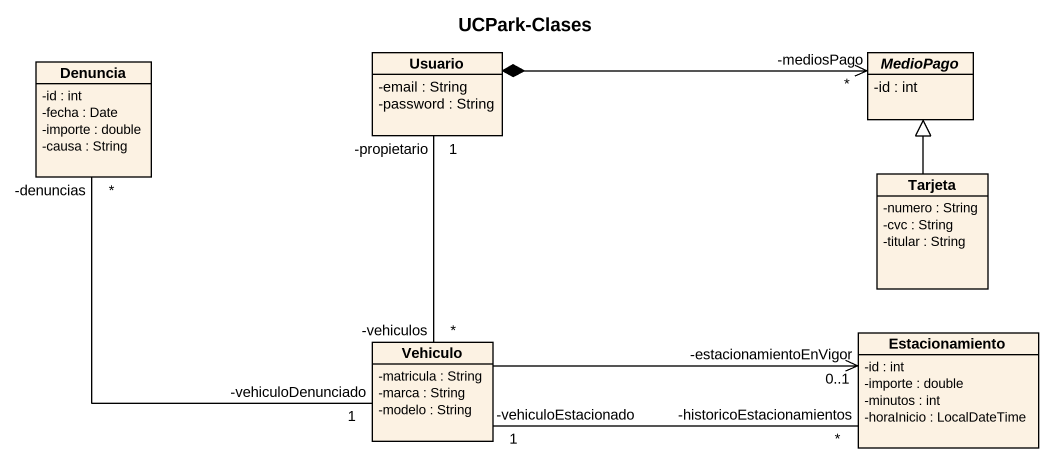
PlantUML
@startuml
title UCPark-Clases
hide circle
hide empty members
skinparam classAttributeIconSize 0
class Denuncia {
  -id : int
  -fecha : Date
  -importe : double
  -causa : String
}
class Usuario {
  -email : String
  -password : String
}
abstract class MedioPago {
  -id : int
}
class Tarjeta {
  -numero : String
  -cvc : String
  -titular : String
}
class Vehiculo {
  -matricula : String
  -marca : String
  -modelo : String
}
class Estacionamiento {
  -id : int
  -importe : double
  -minutos : int
  -horaInicio : LocalDateTime
}
Denuncia "-denuncias\n*" -- "-vehiculoDenunciado\n1" Vehiculo
Usuario *-right-> "-mediosPago\n*" MedioPago
Usuario "-propietario\n1" -- "-vehiculos\n*" Vehiculo
Tarjeta -up-|> MedioPago
Vehiculo -right-> "-estacionamientoEnVigor\n0..1" Estacionamiento
Vehiculo "-vehiculoEstacionado\n1" -right- "-historicoEstacionamientos\n*" Estacionamiento
@enduml
